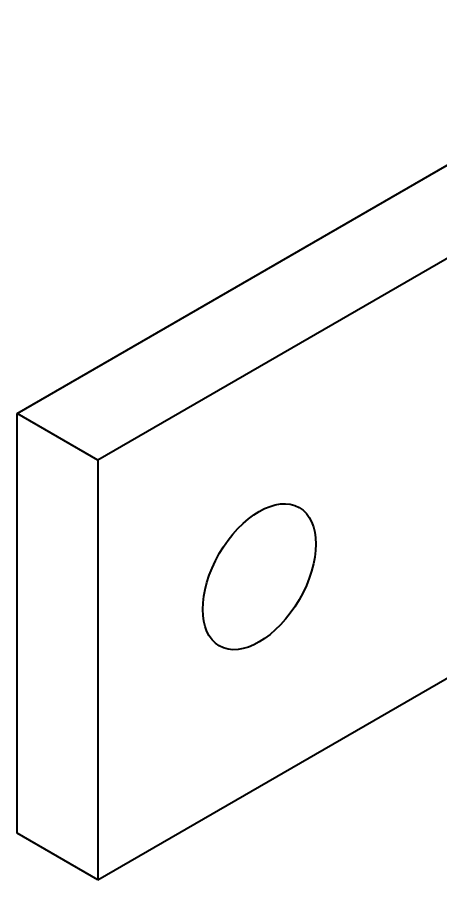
# Model space of a CAD drawing. Header units: millimetres. Extents: x 0 to 5945, y 0 to 4205.
# Drawn here: x 5003.36 to 5026.57, y 3232.44 to 3279.65 of the extents above; entities that cross this region are included whole.
import ezdxf

# ---------------------------------------------------------------- set-up
doc = ezdxf.new("R2010")
doc.units = ezdxf.units.MM
doc.header["$LTSCALE"] = 5
doc.layers.add('가시적인 것(ISO)', color=3, linetype='Continuous', lineweight=40)

msp = doc.modelspace()

# ---------------------------------------------------------------- linework, layer by layer
at = {"layer": '가시적인 것(ISO)'}
for p, q in [((5003.364, 3257.96), (5040.929, 3279.648)), ((5045.349, 3277.096), (5007.784, 3255.408)), ((5007.784, 3255.408), (5003.364, 3257.96)), ((5003.364, 3234.996), (5003.364, 3257.96)), ((5007.784, 3255.408), (5007.784, 3232.444)), ((5007.784, 3232.444), (5045.349, 3254.132)), ((5007.784, 3232.444), (5003.364, 3234.996))]:
    msp.add_line(p, q, dxfattribs=at)
msp.add_ellipse((5016.622, 3249.029), major_axis=(-2.187, -3.789), ratio=0.57735, dxfattribs=at)

doc.saveas('drawing.dxf')
